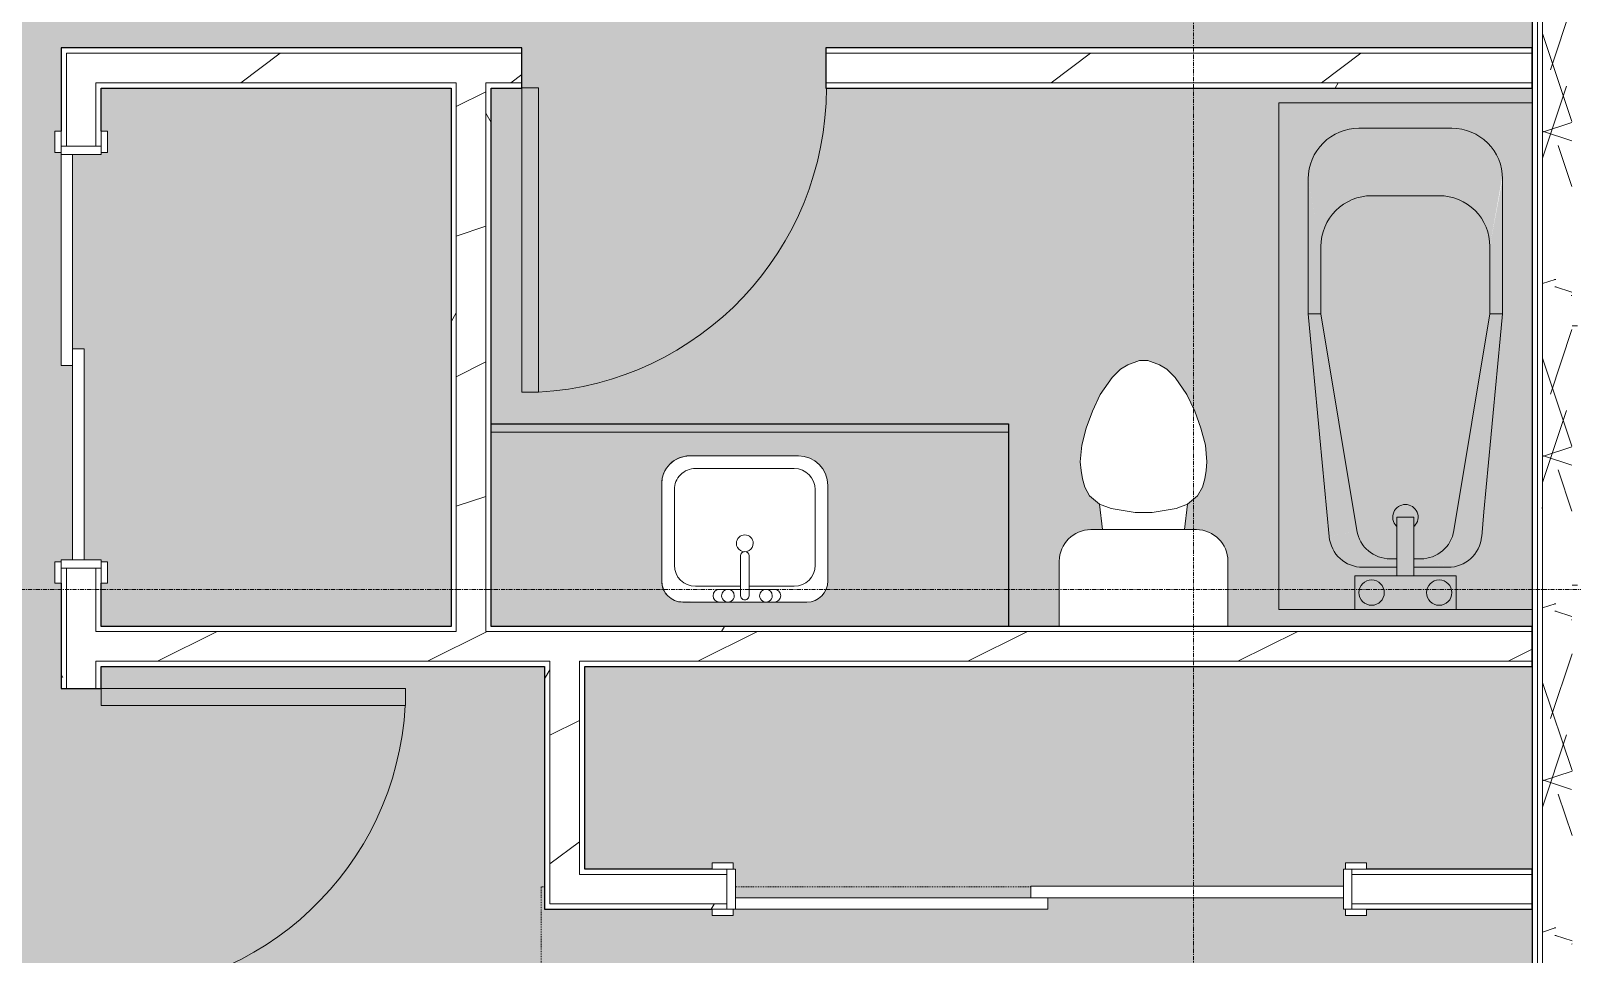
# Model space of a CAD drawing. Header units: inches. Extents: x -4414 to -113, y 9396 to 12816.
# Drawn here: x -3605.9 to -3423.4, y 10155.4 to 10264.7 of the extents above; entities that cross this region are included whole.
import ezdxf

# ---------------------------------------------------------------- set-up
doc = ezdxf.new("R2010")
doc.units = ezdxf.units.IN
doc.header["$MEASUREMENT"] = 0
doc.linetypes.add('Dash 1_16_', pattern=[0.125, 0.0625, -0.0625])
doc.linetypes.add('Grid Line 1_2_', pattern=[0.875, 0.5, -0.125, 0.125, -0.125])
for name, color, linetype, lineweight in [('0-1', 7, 'Continuous', 5), ('0-2', 7, 'Continuous', 9), ('A-AREA-PATT-5', 254, 'Continuous', 9), ('A-DOOR-1', 7, 'Continuous', 9), ('A-DOOR-2', 90, 'Continuous', 13), ('A-DOOR-FRAM-1', 90, 'Continuous', 13), ('A-WALL', 113, 'Continuous', 9), ('A-WALL-3', 250, 'Continuous', 25), ('A-WALL-4', 7, 'Continuous', 9), ('A-WALL-PATT-1', 8, 'Continuous', 9), ('A-WALL-PATT-2', 7, 'Continuous', 9), ('A-WALL-PATT-3', 111, 'Continuous', 9), ('I-FURN-1', 7, 'Continuous', 9), ('I-FURN-HDLN-1', 9, 'Dash 1_16_', 9), ('I-WALL-1', 2, 'Continuous', 25), ('P-SANR-FIXT-1', 7, 'Continuous', 9), ('P-SANR-FIXT-2', 8, 'Continuous', 9), ('Q-CASE-1', 9, 'Continuous', 9), ('Q-CASE-2', 250, 'Continuous', 25), ('Q-CASE-3', 7, 'Continuous', 9), ('S-GRID-1', 1, 'Grid Line 1_2_', 9)]:
    doc.layers.add(name, color=color, linetype=linetype, lineweight=lineweight)
pattern_1 = [(0, (0, 0), (61.44, 15.36), [2.534, -43.546, 2.534, -43.546, -245.76]), (0, (0, 0), (61.44, 15.36), [-92.16, 2.534, -89.626, 2.534, -43.546, -107.52]), (0, (0, 0), (61.44, 15.36), [-230.4, 2.534, -28.186, 2.534, -74.266]), (120, (23.04, 7.68), (-44.02215, 45.5286), [2.534, -43.546, 2.534, -43.546, -245.76]), (120, (23.04, 7.68), (-44.02215, 45.5286), [-92.16, 2.534, -89.626, 2.534, -43.546, -107.52]), (120, (23.04, 7.68), (-44.02215, 45.5286), [-230.4, 2.534, -28.186, 2.534, -74.266]), (240, (30.72, 38.4), (-17.41785, -60.8886), [2.534, -43.546, 2.534, -43.546, -245.76]), (240, (30.72, 38.4), (-17.41785, -60.8886), [-92.16, 2.534, -89.626, 2.534, -43.546, -107.52]), (240, (30.72, 38.4), (-17.41785, -60.8886), [-230.4, 2.534, -28.186, 2.534, -74.266])]
pattern_2 = [(216.87, (12.795, 31.987), (95.9612857, 63.9749714), [15.994, -143.942]), (206.565, (31.987, 22.391), (-31.986981, -31.986924), [35.763, -35.763]), (198.435, (31.987, 6.397), (-63.974746, -31.987128), [20.231, -80.922])]

# ---------------------------------------------------------------- blocks, each defined once
blk = doc.blocks.new('Bed-Standard - King 78_ x 80_-V28-FLOOR PLAN - 2ND FLOOR')
at = {"layer": 'I-FURN-1'}
for p, q in [((49.69, 38.2), (-28.31, 38.2)), ((-28.31, 38.2), (-28.31, -41.8)), ((49.69, -41.8), (49.69, 38.2)), ((-25.31, 36.2), (-25.31, 24.2)), ((-25.31, 36.2), (46.69, 36.2)), ((46.69, 36.2), (46.69, 24.2)), ((49.69, 24.2), (-28.31, 17.63)), ((-25.31, 24.2), (46.69, 24.2)), ((-28.31, -41.8), (49.69, -41.8))]:
    blk.add_line(p, q, dxfattribs=at)
at = {"layer": 'I-FURN-HDLN-1'}
for p, q in [((73.69, -77.8), (73.69, 38.2)), ((-64.31, -19.8), (-64.31, -54.8)), ((-64.31, -77.39), (-64.31, -77.8)), ((-64.31, -77.8), (73.69, -77.8))]:
    blk.add_line(p, q, dxfattribs=at)
blk = doc.blocks.new('Single-Flush - 36_ x 84_-1372824-FLOOR PLAN - 2ND FLOOR')
at = {"layer": 'A-DOOR-1'}
blk.add_arc((18, -2.37), 36.07, 180, 266.8211, dxfattribs=at)
at = {"layer": 'A-DOOR-2'}
for p, q in [((16, -2.37), (16, -38.39)), ((18, -2.37), (16, -2.37)), ((18, -2.37), (18, -38.39)), ((18, -38.39), (16, -38.39))]:
    blk.add_line(p, q, dxfattribs=at)
blk = doc.blocks.new('FOLDING_SLIDING CLOSET - 72_ x 80_-1372885-FLOOR PLAN - 2ND FLOOR')
at = {"layer": 'A-DOOR-1'}
for p, q in [((-38.75, 3.25), (-36.25, 3.25)), ((-38.75, 2.5), (-38.75, 3.25)), ((-36.25, 2.5), (-38.75, 2.5)), ((-36.25, 3.25), (-36.25, 2.5)), ((36.25, 3.25), (38.75, 3.25)), ((36.25, 2.5), (36.25, 3.25)), ((38.75, 2.5), (36.25, 2.5)), ((38.75, 3.25), (38.75, 2.5)), ((-38.75, -2.25), (-36.25, -2.25)), ((-38.75, -3), (-38.75, -2.25)), ((-36.25, -3), (-38.75, -3)), ((-36.25, -2.25), (-36.25, -3)), ((36.25, -2.25), (38.75, -2.25)), ((36.25, -3), (36.25, -2.25)), ((38.75, -3), (36.25, -3)), ((38.75, -2.25), (38.75, -3))]:
    blk.add_line(p, q, dxfattribs=at)
at = {"layer": 'A-DOOR-2'}
for p, q in [((-1, 0.5), (36, 0.5)), ((-1, -0.875), (-1, 0.5)), ((36, 0.5), (36, -0.875)), ((-36, -0.875), (1, -0.875)), ((-36, -2.25), (-36, -0.875)), ((36, -0.875), (-1, -0.875)), ((1, -0.875), (1, -2.25)), ((1, -2.25), (-36, -2.25))]:
    blk.add_line(p, q, dxfattribs=at)
at = {"layer": 'A-DOOR-FRAM-1'}
for p, q in [((-37, 2.5), (-36, 2.5)), ((-37, -2.25), (-37, 2.5)), ((-36, 2.5), (-36, -2.25)), ((36, 2.5), (37, 2.5)), ((36, -2.25), (36, 2.5)), ((37, 2.5), (37, -2.25)), ((-36, -2.25), (-37, -2.25)), ((37, -2.25), (36, -2.25))]:
    blk.add_line(p, q, dxfattribs=at)
blk = doc.blocks.new('M_Sink Vanity-Square - 500 x 440mm-1352614-FLOOR PLAN - 2ND FLOOR')
at = {"layer": 'P-SANR-FIXT-1'}
for p, q in [((7.96, 7.09), (-6.72, 7.09)), ((7.96, 7.09), (-6.72, 7.09)), ((3.62, 7.09), (-2.88, 7.09)), ((-2.88, 5.59), (0.12, 5.59)), ((0.12, 6.33), (0.12, 1.59)), ((1.12, 6.33), (1.12, 1.59)), ((1.12, 5.59), (3.62, 5.59)), ((-9.22, 4.59), (-9.22, -6.73)), ((-9.22, 4.59), (-9.22, -6.73)), ((0.12, 5.22), (-5.22, 5.22)), ((6.46, 5.22), (1.12, 5.22)), ((10.46, -6.91), (10.46, 4.59)), ((10.46, -6.91), (10.46, 4.59)), ((-7.72, 2.72), (-7.72, -6.23)), ((8.96, -6.23), (8.96, 2.72)), ((-5.22, -8.73), (6.46, -8.73)), ((-5.72, -10.23), (7.14, -10.23)), ((-5.72, -10.23), (7.14, -10.23))]:
    blk.add_line(p, q, dxfattribs=at)
for centre, radius, start, end in [((-6.72, 4.59), 2.5, 90, 180), ((-6.72, 4.59), 2.5, 90, 180), ((-2.88, 6.34), 0.75, 90, 270), ((-1.88, 6.34), 0.75, 360, 180), ((-1.88, 6.34), 0.75, 180, 0), ((0.62, 6.33), 0.5, 360, 180), ((2.62, 6.34), 0.75, 360, 180), ((2.62, 6.34), 0.75, 180, 360), ((3.62, 6.34), 0.75, 270, 90), ((7.96, 4.59), 2.5, 0, 90), ((7.96, 4.59), 2.5, 360, 90), ((-5.22, 2.72), 2.5, 90, 180), ((6.46, 2.72), 2.5, 0, 90), ((0.62, 0.13), 1, 360, 180), ((0.62, 0.13), 1, 180, 0), ((0.62, 1.59), 0.5, 180, 0), ((-5.72, -6.73), 3.5, 180, 270), ((-5.72, -6.73), 3.5, 180, 270), ((-5.22, -6.23), 2.5, 180, 270), ((6.46, -6.23), 2.5, 270, 0), ((7.14, -6.91), 3.32, 270, 360), ((7.14, -6.91), 3.32, 270, 0)]:
    blk.add_arc(centre, radius, start, end, dxfattribs=at)
blk = doc.blocks.new('Toilet-Domestic-3D - Toilet-Domestic-3D-1372870-FLOOR PLAN - 2ND FLOOR')
at = {"layer": 'P-SANR-FIXT-1'}
for p, q in [((-3.74, 10), (-2.74, 11)), ((-2.74, 11), (-1.87, 11.5)), ((-1.87, 11.5), (-0.5, 12)), ((-0.5, 12), (0.5, 12)), ((0.5, 12), (1.87, 11.5)), ((1.87, 11.5), (2.74, 11)), ((2.74, 11), (3.74, 10)), ((-5.13, 8), (-3.74, 10)), ((3.74, 10), (5.13, 8)), ((-6.06, 6), (-5.13, 8)), ((5.13, 8), (6.06, 6)), ((-6.79, 4), (-6.06, 6)), ((6.06, 6), (6.79, 4)), ((-7.33, 1.99), (-6.79, 4)), ((6.79, 4), (7.33, 1.99)), ((-7.5, 0), (-7.33, 1.99)), ((7.33, 1.99), (7.5, 0)), ((-7.41, -1), (-7.5, 0)), ((-7.24, -2), (-7.41, -1)), ((7.41, -1), (7.24, -2)), ((7.5, 0), (7.41, -1)), ((-6.97, -3), (-7.24, -2)), ((-6.4, -4), (-6.97, -3)), ((6.97, -3), (6.4, -4)), ((7.24, -2), (6.97, -3)), ((-5.21, -5), (-6.4, -4)), ((-3.84, -5.5), (-5.21, -5)), ((-4.86, -8.02), (-5.21, -5)), ((5.21, -5), (3.84, -5.5)), ((4.86, -8.02), (5.21, -5)), ((6.4, -4), (5.21, -5)), ((-1, -6), (-3.84, -5.5)), ((1, -6), (-1, -6)), ((3.84, -5.5), (1, -6)), ((6.25, -8.02), (-6.25, -8.02)), ((-9.98, -11.75), (-9.98, -19.48)), ((9.98, -19.48), (9.98, -11.75))]:
    blk.add_line(p, q, dxfattribs=at)
for centre, start, end in [((-6.25, -11.75), 90, 180), ((6.25, -11.75), 0, 90)]:
    blk.add_arc(centre, 3.73, start, end, dxfattribs=at)
blk = doc.blocks.new('OD_CW_Base Cabinet - OD_CW_Base Cabinet-V32-FLOOR PLAN - 2ND FLOOR')
at = {"layer": 'Q-CASE-1'}
blk.add_hatch(color=256, dxfattribs=at).paths.add_polyline_path([(0.74, 0), (0.74, -1), (61.99, -1), (61.99, 0), (1.64, 0)], flags=0)
h = blk.add_hatch(color=256, dxfattribs=at)
h.paths.add_polyline_path([(0.74, -24), (61.99, -24), (61.99, -1), (0.74, -1)], flags=0)
h.paths.add_polyline_path([(20.93, -14.46), (20.93, -7.12), (21.04, -6.26), (21.37, -5.46), (21.9, -4.77), (22.59, -4.25), (23.43, -3.91), (24.25, -3.8), (37.11, -3.8), (38.11, -3.96), (38.86, -4.27), (39.59, -4.83), (40.14, -5.55), (40.49, -6.4), (40.61, -7.3), (40.53, -19.27), (40.28, -19.88), (39.88, -20.39), (39.36, -20.79), (38.76, -21.04), (38.11, -21.13), (22.78, -21.04), (22.18, -20.79), (21.66, -20.39), (21.26, -19.88), (21.01, -19.27), (20.93, -18.63)], flags=0)
at = {"layer": 'Q-CASE-2'}
for p, q in [((0.74, 0), (61.99, 0)), ((61.99, 0), (61.99, -24))]:
    blk.add_line(p, q, dxfattribs=at)
at = {"layer": 'Q-CASE-3'}
for p, q in [((0.74, 0), (61.99, 0)), ((61.99, -1), (0.74, -1)), ((0.74, -1), (61.99, -1)), ((61.99, 0), (61.99, -1)), ((61.99, -1), (61.99, -24))]:
    blk.add_line(p, q, dxfattribs=at)
blk = doc.blocks.new('Bath Tub - Maestro - 60_x30_-V33-FLOOR PLAN - 2ND FLOOR')
at = {"layer": 'P-SANR-FIXT-2'}
for points in [[(60, 0), (0, 0), (0, -9), (4, -9), (4, -14), (5, -14), (5.05, -9.3), (5.21, -8.67), (5.48, -8.06), (5.83, -7.51), (6.27, -7.03), (6.79, -6.62), (7.54, -6.24), (7.98, -6.09), (9.35, -5.91), (35, -3.5), (51.26, -3.52), (52.04, -3.59), (53.05, -3.86), (54, -4.3), (54.86, -4.9), (55.6, -5.64), (56.2, -6.5), (56.64, -7.45), (56.91, -8.46), (57, -9.5), (57, -20.5), (56.8, -22.05), (56.2, -23.5), (55.24, -24.74), (54, -25.7), (52.55, -26.3), (51, -26.5), (34.42, -26.45), (7.98, -23.91), (7.36, -23.69), (6.79, -23.38), (6.27, -22.97), (5.83, -22.49), (5.48, -21.94), (5.21, -21.33), (5.05, -20.7), (5, -19), (5, -16), (4, -16), (4, -21), (0, -21), (0, -30), (60, -30), (60, -3.5)], [(35, -3.5), (8.63, -5.97), (9.35, -9.26), (35, -5), (35, -3.77)], [(51, -3.5), (35, -3.5), (35, -5), (43, -5), (50.51, -3.59)], [(51, -3.5), (43, -5), (44.55, -5.2), (46.03, -5.83), (47.28, -6.81), (48.2, -8), (48.8, -9.5), (49, -11), (57, -9.5), (56.91, -8.46), (56.64, -7.45), (56.2, -6.5), (55.29, -5.34), (54.86, -4.9), (54, -4.3), (53.05, -3.86), (52.04, -3.59), (51.26, -3.52)], [(35, -5), (9.13, -9.33), (7.98, -9.76), (6.82, -10.83), (6.24, -11.83), (6, -13.2), (6, -14), (10.94, -14), (10.94, -16), (6, -16), (6, -16.8), (6.27, -18.22), (6.95, -19.38), (8.03, -20.28), (9.35, -20.74), (35, -25), (43, -25), (44.55, -24.8), (46, -24.2), (47.24, -23.24), (48.2, -22), (48.8, -20.5), (49, -19), (49, -11), (48.8, -9.45), (48.12, -7.9), (47.24, -6.76), (46, -5.8), (44.55, -5.2), (43, -5), (36.69, -5)], [(8.63, -5.97), (7.54, -6.24), (7.36, -6.31), (6.74, -6.66), (6.27, -7.03), (5.72, -7.68), (5.48, -8.06), (5.21, -8.67), (5.05, -9.3), (5.05, -10.13), (6, -13.2), (6.24, -11.83), (6.98, -10.59), (8.03, -9.72), (9.35, -9.26), (8.65, -6.09)], [(57, -9.5), (49, -11), (49, -19), (57, -20.5), (57, -10.25)], [(4, -14), (4, -16), (10.94, -16), (10.94, -14), (5, -14)], [(6, -16.8), (5, -20.04), (5.05, -20.7), (5.24, -21.4), (5.72, -22.32), (5.87, -22.53), (6.33, -23.02), (6.79, -23.38), (7.54, -23.76), (8, -23.92), (8.63, -24.03), (9.35, -20.74), (8.03, -20.28), (6.95, -19.38), (6.24, -18.17), (6.12, -17.49)], [(49, -19), (48.8, -20.55), (48.16, -22.05), (47.24, -23.24), (46, -24.2), (44.55, -24.8), (43, -25), (51.26, -26.47), (52.55, -26.3), (54, -25.7), (55.42, -24.51), (56.24, -23.4), (56.8, -22.05), (57, -20.5), (50.46, -19.27)], [(9.35, -20.74), (8.63, -24.03), (35, -26.5), (35, -25), (11.56, -21.11)], [(35.83, -25), (35, -25), (35, -26.5), (51, -26.5), (43, -25), (36.69, -25)]]:
    blk.add_hatch(color=256, dxfattribs=at).paths.add_polyline_path(points, flags=0)
h = blk.add_hatch(color=256, dxfattribs=at)
h.paths.add_polyline_path([(0.55, -9), (0, -9), (0, -21), (4, -21), (4, -9), (0.94, -9)], flags=0)
h.paths.add_polyline_path([(2, -9.5), (2.39, -9.55), (2.75, -9.7), (3.06, -9.94), (3.3, -10.25), (3.45, -10.61), (3.5, -11), (3.33, -11.67), (3.3, -11.75), (3.06, -12.06), (2.75, -12.3), (2.39, -12.45), (2, -12.5), (1.61, -12.45), (1.25, -12.3), (0.94, -12.06), (0.7, -11.75), (0.55, -11.39), (0.5, -11), (0.55, -10.61), (0.7, -10.25), (0.94, -9.94), (1.25, -9.7), (1.61, -9.55)], flags=0)
h.paths.add_polyline_path([(2, -17.5), (2.39, -17.55), (3.02, -17.91), (3.06, -17.94), (3.3, -18.25), (3.45, -18.61), (3.5, -19), (3.43, -19.44), (3.3, -19.75), (3.06, -20.06), (2.75, -20.3), (2.38, -20.45), (2, -20.5), (1.61, -20.45), (1.25, -20.3), (0.94, -20.06), (0.7, -19.75), (0.55, -19.39), (0.5, -19), (0.55, -18.61), (0.7, -18.25), (0.94, -17.94), (1.25, -17.7), (1.61, -17.55)], flags=0)
h = blk.add_hatch(color=256, dxfattribs=at)
h.paths.add_polyline_path([(2, -9.5), (1.61, -9.55), (1.25, -9.7), (0.94, -9.94), (0.7, -10.25), (0.55, -10.61), (0.5, -11), (0.55, -11.39), (0.7, -11.75), (0.94, -12.06), (1.25, -12.3), (1.61, -12.45), (2, -12.5), (2.39, -12.45), (2.75, -12.3), (3.06, -12.06), (3.33, -11.67), (3.45, -11.39), (3.5, -11), (3.45, -10.61), (3.3, -10.25), (3.06, -9.94), (2.75, -9.7), (2.39, -9.55)], flags=0)
h.paths.add_polyline_path([(2, -17.5), (1.61, -17.55), (1.25, -17.7), (0.94, -17.94), (0.7, -18.25), (0.55, -18.61), (0.5, -19), (0.55, -19.39), (0.7, -19.75), (0.94, -20.06), (1.25, -20.3), (1.61, -20.45), (2, -20.5), (2.39, -20.45), (2.75, -20.3), (3.06, -20.06), (3.43, -19.44), (3.45, -19.39), (3.5, -19), (3.45, -18.61), (3.3, -18.25), (3.02, -17.91), (2.75, -17.7), (2.39, -17.55)], flags=0)
h = blk.add_hatch(color=256, dxfattribs=at)
h.paths.add_polyline_path([(5, -9.96), (5.05, -14), (6, -14), (5.92, -12.94), (5.05, -10.13)], flags=0)
h.paths.add_polyline_path([(6, -16), (5, -16), (5.05, -19.87), (6, -16.8)], flags=0)
at = {"layer": 'P-SANR-FIXT-1'}
for p, q in [((60, 0), (0, 0)), ((0, 0), (0, -9)), ((60, -30), (60, 0)), ((35, -3.5), (51, -3.5)), ((35, -5), (35, -3.5)), ((35, -5), (9.35, -9.26)), ((43, -5), (35, -5)), ((4, -9), (0, -9)), ((0, -9), (0, -21)), ((4, -14), (4, -9)), ((5, -14), (5, -9.96)), ((57, -9.5), (57, -20.5)), ((49, -19), (49, -11)), ((4, -16), (4, -14)), ((4, -14), (10.94, -14)), ((6, -13.2), (6, -14)), ((10.94, -16), (10.94, -14)), ((4, -21), (4, -16)), ((10.94, -16), (4, -16)), ((5, -20.04), (5, -16)), ((6, -16), (6, -16.8)), ((0, -21), (0, -30)), ((0, -21), (4, -21)), ((9.35, -20.74), (35, -25)), ((35, -25), (35, -26.5)), ((35, -25), (43, -25)), ((51, -26.5), (35, -26.5))]:
    blk.add_line(p, q, dxfattribs=at)
at = {"layer": 'P-SANR-FIXT-1', "flags": 128}
for points in [[(8.63, -5.97), (11.56, -5.7), (14.49, -5.42), (17.42, -5.15), (20.35, -4.87), (23.28, -4.6), (26.21, -4.32), (29.14, -4.05), (32.07, -3.77), (35, -3.5)], [(35, -26.5), (32.07, -26.23), (29.14, -25.95), (26.21, -25.68), (23.28, -25.4), (20.35, -25.13), (17.42, -24.85), (14.49, -24.58), (11.56, -24.3), (8.63, -24.03)]]:
    blk.add_lwpolyline(points, dxfattribs=at)
at = {"layer": 'P-SANR-FIXT-1'}
for centre, radius, start, end in [((51, -9.5), 6, 0, 90), ((43, -11), 6, 360, 90), ((9, -9.96), 4, 95.3558, 180), ((2, -11), 1.5, 0, 180), ((10, -13.2), 4, 99.4223, 180), ((2, -11), 1.5, 180, 360), ((10.94, -15), 1.5, 0, 135), ((10.94, -15), 1.5, 225, 360), ((2, -19), 1.5, 0, 180), ((10, -16.8), 4, 180, 260.5777), ((2, -19), 1.5, 180, 360), ((9, -20.04), 4, 180, 264.6442), ((43, -19), 6, 270, 0), ((51, -20.5), 6, 270, 0)]:
    blk.add_arc(centre, radius, start, end, dxfattribs=at)
blk = doc.blocks.new('Single-Flush - 36_ x 84_-1372839-FLOOR PLAN - 2ND FLOOR')
at = {"layer": 'A-DOOR-1'}
blk.add_arc((18, 2.37), 36.07, 93.1789, 180, dxfattribs=at)
at = {"layer": 'A-DOOR-2'}
for p, q in [((16, 2.37), (16, 38.39)), ((18, 38.39), (16, 38.39)), ((18, 2.37), (18, 38.39)), ((18, 2.37), (16, 2.37))]:
    blk.add_line(p, q, dxfattribs=at)
blk = doc.blocks.new('FOLDING_SLIDING CLOSET - 48_ x 80_-1372841-FLOOR PLAN - 2ND FLOOR')
at = {"layer": 'A-DOOR-1'}
for p, q in [((-26.75, 3.25), (-24.25, 3.25)), ((-26.75, 2.5), (-26.75, 3.25)), ((-24.25, 2.5), (-26.75, 2.5)), ((-24.25, 3.25), (-24.25, 2.5)), ((24.25, 3.25), (26.75, 3.25)), ((24.25, 2.5), (24.25, 3.25)), ((26.75, 2.5), (24.25, 2.5)), ((26.75, 3.25), (26.75, 2.5)), ((-26.75, -2.25), (-24.25, -2.25)), ((-26.75, -3), (-26.75, -2.25)), ((-24.25, -3), (-26.75, -3)), ((-24.25, -2.25), (-24.25, -3)), ((24.25, -2.25), (26.75, -2.25)), ((24.25, -3), (24.25, -2.25)), ((26.75, -3), (24.25, -3)), ((26.75, -2.25), (26.75, -3))]:
    blk.add_line(p, q, dxfattribs=at)
at = {"layer": 'A-DOOR-2'}
for p, q in [((-1, 0.5), (24, 0.5)), ((-1, -0.88), (-1, 0.5)), ((24, 0.5), (24, -0.88)), ((-24, -0.88), (1, -0.88)), ((-24, -2.25), (-24, -0.88)), ((24, -0.88), (-1, -0.88)), ((1, -0.88), (1, -2.25)), ((1, -2.25), (-24, -2.25))]:
    blk.add_line(p, q, dxfattribs=at)
at = {"layer": 'A-DOOR-FRAM-1'}
for p, q in [((-25, 2.5), (-24, 2.5)), ((-25, -2.25), (-25, 2.5)), ((-24, 2.5), (-24, -2.25)), ((24, 2.5), (25, 2.5)), ((24, -2.25), (24, 2.5)), ((25, 2.5), (25, -2.25)), ((-24, -2.25), (-25, -2.25)), ((25, -2.25), (24, -2.25))]:
    blk.add_line(p, q, dxfattribs=at)
blk = doc.blocks.new('1750 Ox - Unit Layouts_rvt-1-FLOOR PLAN - 2ND FLOOR')
at = {"layer": 'A-WALL-PATT-1'}
h = blk.add_hatch(dxfattribs=at)
h.set_pattern_fill('FP_1', color=256, style=0, pattern_type=2)
h.set_pattern_definition(pattern_2)
h.paths.add_polyline_path([(-3601.67, 9983.06), (-3601.65, 9983.25), (-3598.17, 9983.25), (-3598.17, 10150.84), (-3601.67, 10150.84), (-3601.67, 9984.6)], flags=0)
h.paths.add_polyline_path([(-3598.17, 10186.84), (-3598.17, 10201.09), (-3601.67, 10201.09), (-3601.67, 10186.84)], flags=0)
h.paths.add_polyline_path([(-3598.17, 10251.09), (-3598.17, 10262.09), (-3601.67, 10262.09), (-3601.67, 10251.09)], flags=0)
h = blk.add_hatch(dxfattribs=at)
h.set_pattern_fill('FP_1', color=256, style=0, pattern_type=2)
h.set_pattern_definition(pattern_2)
h.paths.add_polyline_path([(-3487.04, 10258.59), (-3428.12, 10258.59), (-3428.12, 10262.09), (-3511.75, 10262.09), (-3511.75, 10258.59)], flags=0)
h.paths.add_polyline_path([(-3597.55, 10258.59), (-3547.75, 10258.59), (-3547.75, 10262.09), (-3598.17, 10262.09), (-3598.17, 10258.59)], flags=0)
h = blk.add_hatch(dxfattribs=at)
h.set_pattern_fill('FP_1', color=256, style=0, pattern_type=2)
h.set_pattern_definition(pattern_2)
h.paths.add_polyline_path([(-3552, 10193.59), (-3552, 10258.59), (-3555.5, 10258.59), (-3555.5, 10193.59)], flags=0)
h = blk.add_hatch(dxfattribs=at)
h.set_pattern_fill('FP_1', color=256, style=0, pattern_type=2)
h.set_pattern_definition(pattern_2)
h.paths.add_polyline_path([(-3540.93, 10190.09), (-3428.12, 10190.09), (-3428.12, 10193.59), (-3598.17, 10193.58), (-3598.17, 10190.09), (-3544.43, 10190.09)], flags=0)
h = blk.add_hatch(dxfattribs=at)
h.set_pattern_fill('FP_1', color=256, style=0, pattern_type=2)
h.set_pattern_definition(pattern_2)
h.paths.add_polyline_path([(-3540.93, 10164.84), (-3540.93, 10190.09), (-3544.43, 10190.09), (-3544.43, 10164.84)], flags=0)
at = {"layer": 'A-WALL-PATT-2'}
h = blk.add_hatch(dxfattribs=at)
h.set_pattern_fill('FP_2', color=256, style=0, pattern_type=2)
h.set_pattern_definition(pattern_1)
h.paths.add_polyline_path([(-3601.67, 9983.25), (-3601.67, 9983.25), (-3601.67, 10144.27), (-3602.3, 10144.27), (-3602.3, 9983.25)], flags=0)
h.paths.add_polyline_path([(-3602.3, 10147.77), (-3601.67, 10147.77), (-3601.67, 10150.84), (-3602.3, 10150.84), (-3602.3, 10148.4)], flags=0)
h.paths.add_polyline_path([(-3601.67, 10186.84), (-3601.67, 10201.09), (-3602.3, 10201.09), (-3602.3, 10186.84)], flags=0)
h.paths.add_polyline_path([(-3601.67, 10251.09), (-3601.67, 10262.71), (-3602.3, 10262.71), (-3602.3, 10251.09)], flags=0)
h = blk.add_hatch(dxfattribs=at)
h.set_pattern_fill('FP_2', color=256, style=0, pattern_type=2)
h.set_pattern_definition(pattern_1)
h.paths.add_polyline_path([(-3598.17, 9983.25), (-3597.55, 9983.25), (-3597.55, 10008.46), (-3598.17, 10008.46), (-3598.17, 9984.7)], flags=0)
h.paths.add_polyline_path([(-3598.17, 10011.96), (-3597.55, 10011.96), (-3597.55, 10150.84), (-3598.17, 10150.84), (-3598.17, 10050.66)], flags=0)
h.paths.add_polyline_path([(-3598.17, 10186.84), (-3597.55, 10186.84), (-3597.55, 10190.09), (-3598.17, 10190.09), (-3598.17, 10189.46)], flags=0)
h.paths.add_polyline_path([(-3598.17, 10193.59), (-3597.55, 10193.59), (-3597.55, 10201.09), (-3598.17, 10201.09), (-3598.17, 10194.21)], flags=0)
h.paths.add_polyline_path([(-3598.17, 10251.09), (-3597.55, 10251.09), (-3597.55, 10258.59), (-3598.17, 10258.59), (-3598.17, 10252.84)], flags=0)
h = blk.add_hatch(dxfattribs=at)
h.set_pattern_fill('FP_2', color=256, style=0, pattern_type=2)
h.set_pattern_definition(pattern_1)
h.paths.add_polyline_path([(-3487.04, 10257.96), (-3428.12, 10257.96), (-3428.12, 10258.59), (-3511.75, 10258.59), (-3511.75, 10257.96)], flags=0)
h.paths.add_polyline_path([(-3556.12, 10257.96), (-3555.5, 10257.96), (-3555.5, 10258.59), (-3597.55, 10258.59), (-3597.55, 10257.96)], flags=0)
h.paths.add_polyline_path([(-3552, 10257.96), (-3547.75, 10257.96), (-3547.75, 10258.59), (-3552, 10258.59)], flags=0)
h = blk.add_hatch(dxfattribs=at)
h.set_pattern_fill('FP_2', color=256, style=0, pattern_type=2)
h.set_pattern_definition(pattern_1)
h.paths.add_polyline_path([(-3556.12, 10194.21), (-3555.5, 10194.21), (-3555.5, 10257.96), (-3556.12, 10257.96), (-3556.12, 10222.88)], flags=0)
h = blk.add_hatch(dxfattribs=at)
h.set_pattern_fill('FP_2', color=256, style=0, pattern_type=2)
h.set_pattern_definition(pattern_1)
h.paths.add_polyline_path([(-3552, 10194.21), (-3551.37, 10194.21), (-3551.37, 10257.96), (-3552, 10257.96), (-3552, 10194.21)], flags=0)
h = blk.add_hatch(dxfattribs=at)
h.set_pattern_fill('FP_2', color=256, style=0, pattern_type=2)
h.set_pattern_definition(pattern_1)
h.paths.add_polyline_path([(-3555.5, 10193.59), (-3555.5, 10194.21), (-3597.55, 10194.21), (-3597.55, 10193.59), (-3556.12, 10193.59)], flags=0)
h.paths.add_polyline_path([(-3432.17, 10193.59), (-3428.12, 10193.59), (-3428.12, 10194.21), (-3552, 10194.21), (-3552, 10193.59), (-3432.45, 10193.59)], flags=0)
h = blk.add_hatch(dxfattribs=at)
h.set_pattern_fill('FP_2', color=256, style=0, pattern_type=2)
h.set_pattern_definition(pattern_1)
h.paths.add_polyline_path([(-3545.05, 10161.34), (-3544.43, 10161.34), (-3544.43, 10189.46), (-3545.05, 10189.46), (-3545.05, 10161.35)], flags=0)
h = blk.add_hatch(dxfattribs=at)
h.set_pattern_fill('FP_2', color=256, style=0, pattern_type=2)
h.set_pattern_definition(pattern_1)
h.paths.add_polyline_path([(-3523.46, 10160.71), (-3523.46, 10161.34), (-3545.05, 10161.34), (-3545.05, 10160.71), (-3525.21, 10160.71)], flags=0)
h.paths.add_polyline_path([(-3447.71, 10160.71), (-3428.12, 10160.71), (-3428.12, 10161.34), (-3449.46, 10161.34), (-3449.46, 10160.71), (-3447.96, 10160.71)], flags=0)
at = {"layer": 'A-WALL-3'}
for p, q in [((-3601.67, 10262.71), (-3602.3, 10262.71)), ((-3602.3, 10262.71), (-3602.3, 10252.84)), ((-3597.55, 10262.71), (-3601.67, 10262.71)), ((-3547.75, 10262.71), (-3597.55, 10262.71)), ((-3547.75, 10257.96), (-3547.75, 10262.71)), ((-3428.12, 10262.71), (-3511.75, 10262.71)), ((-3511.75, 10262.71), (-3511.75, 10257.96)), ((-3428.12, 10257.96), (-3428.12, 10262.71)), ((-3597.55, 10252.84), (-3597.55, 10257.96)), ((-3597.55, 10257.96), (-3556.12, 10257.96)), ((-3556.12, 10257.96), (-3556.12, 10194.21)), ((-3551.37, 10257.96), (-3547.75, 10257.96)), ((-3551.37, 10194.21), (-3551.37, 10257.96)), ((-3511.75, 10257.96), (-3428.12, 10257.96)), ((-3602.3, 10199.34), (-3602.3, 10186.84)), ((-3597.55, 10194.21), (-3597.55, 10199.34)), ((-3556.12, 10194.21), (-3597.55, 10194.21)), ((-3428.12, 10194.21), (-3551.37, 10194.21)), ((-3428.12, 10189.46), (-3428.12, 10194.21)), ((-3597.55, 10186.84), (-3597.55, 10189.46)), ((-3597.55, 10189.46), (-3545.05, 10189.46)), ((-3545.05, 10189.46), (-3545.05, 10165.46)), ((-3540.3, 10165.46), (-3540.3, 10189.46)), ((-3540.3, 10189.46), (-3428.12, 10189.46)), ((-3602.3, 10186.84), (-3597.55, 10186.84)), ((-3545.05, 10165.46), (-3545.05, 10161.34)), ((-3525.21, 10165.46), (-3540.3, 10165.46)), ((-3428.12, 10165.46), (-3447.71, 10165.46)), ((-3428.12, 10160.71), (-3428.12, 10165.46)), ((-3545.05, 10161.34), (-3545.05, 10160.71)), ((-3545.05, 10160.71), (-3525.21, 10160.71)), ((-3447.71, 10160.71), (-3428.12, 10160.71))]:
    blk.add_line(p, q, dxfattribs=at)
at = {"layer": 'A-WALL-4'}
for p, q in [((-3601.67, 10262.09), (-3601.67, 10251.09)), ((-3601.67, 10262.09), (-3598.17, 10262.09)), ((-3598.17, 10262.09), (-3597.55, 10262.09)), ((-3597.55, 10262.09), (-3547.75, 10262.09)), ((-3511.75, 10262.09), (-3428.12, 10262.09)), ((-3598.17, 10258.59), (-3598.17, 10251.09)), ((-3598.17, 10258.59), (-3597.55, 10258.59)), ((-3597.55, 10258.59), (-3555.5, 10258.59)), ((-3555.5, 10257.96), (-3555.5, 10258.59)), ((-3552, 10258.59), (-3547.75, 10258.59)), ((-3552, 10257.96), (-3552, 10258.59)), ((-3511.75, 10258.59), (-3428.12, 10258.59)), ((-3555.5, 10194.21), (-3555.5, 10257.96)), ((-3552, 10194.21), (-3552, 10257.96)), ((-3601.67, 10201.09), (-3601.67, 10186.84)), ((-3598.17, 10201.09), (-3598.17, 10193.59)), ((-3598.17, 10193.59), (-3597.55, 10193.59)), ((-3597.55, 10193.59), (-3555.5, 10193.59)), ((-3555.5, 10193.59), (-3555.5, 10194.21)), ((-3552, 10193.59), (-3552, 10194.21)), ((-3552, 10193.59), (-3428.12, 10193.59)), ((-3598.17, 10190.09), (-3598.17, 10186.84)), ((-3598.17, 10190.09), (-3597.55, 10190.09)), ((-3597.55, 10190.09), (-3544.43, 10190.09)), ((-3544.43, 10189.46), (-3544.43, 10190.09)), ((-3544.43, 10165.46), (-3544.43, 10189.46)), ((-3540.93, 10189.46), (-3540.93, 10190.09)), ((-3540.93, 10190.09), (-3428.12, 10190.09)), ((-3540.93, 10165.46), (-3540.93, 10189.46)), ((-3544.43, 10164.84), (-3544.43, 10165.46)), ((-3544.43, 10161.34), (-3544.43, 10164.84)), ((-3540.93, 10164.84), (-3540.93, 10165.46)), ((-3540.93, 10164.84), (-3523.46, 10164.84)), ((-3449.46, 10164.84), (-3428.12, 10164.84)), ((-3544.43, 10161.34), (-3523.46, 10161.34)), ((-3449.46, 10161.34), (-3428.12, 10161.34))]:
    blk.add_line(p, q, dxfattribs=at)
at = {"layer": '0-2'}
for name, p, rotation in [('Single-Flush - 36_ x 84_-1372839-FLOOR PLAN - 2ND FLOOR', (-3529.75, 10260.34), 180), ('Bath Tub - Maestro - 60_x30_-V33-FLOOR PLAN - 2ND FLOOR', (-3458.12, 10196.21), 89.9999999999949), ('FOLDING_SLIDING CLOSET - 48_ x 80_-1372841-FLOOR PLAN - 2ND FLOOR', (-3600.05, 10226.09), 270.0000000000007), ('M_Sink Vanity-Square - 500 x 440mm-1352614-FLOOR PLAN - 2ND FLOOR', (-3520.72, 10204.18), 180), ('Single-Flush - 36_ x 84_-1372824-FLOOR PLAN - 2ND FLOOR', (-3599.92, 10168.84), 90.00000000000071), ('Bed-Standard - King 78_ x 80_-V28-FLOOR PLAN - 2ND FLOOR', (-3467.67, 10099.06), 270.0000000000035)]:
    blk.add_blockref(name, p, dxfattribs=dict(at, rotation=rotation))
for name, p in [('Toilet-Domestic-3D - Toilet-Domestic-3D-1372870-FLOOR PLAN - 2ND FLOOR', (-3474.12, 10213.69)), ('OD_CW_Base Cabinet - OD_CW_Base Cabinet-V32-FLOOR PLAN - 2ND FLOOR', (-3552.11, 10218.21)), ('FOLDING_SLIDING CLOSET - 72_ x 80_-1372885-FLOOR PLAN - 2ND FLOOR', (-3486.46, 10162.96))]:
    blk.add_blockref(name, p, dxfattribs=at)

msp = doc.modelspace()

# ---------------------------------------------------------------- hatches: boundary and pattern name
at = {"layer": 'A-AREA-PATT-5'}
h = msp.add_hatch(color=256, dxfattribs=at)
h.paths.add_polyline_path([(-3428.123737, 9983.251896), (-3428.123737, 10160.710034), (-3447.71261, 10160.710034), (-3447.71261, 10159.960034), (-3450.21261, 10159.960034), (-3450.21261, 10160.710034), (-3450.46261, 10160.710034), (-3450.46261, 10162.085034), (-3485.46261, 10162.085034), (-3485.46261, 10160.710034), (-3522.71261, 10160.687677), (-3522.71261, 10159.960034), (-3525.21261, 10159.960034), (-3525.21261, 10160.710034), (-3545.054397, 10160.710034), (-3545.054397, 10189.460034), (-3597.548737, 10189.460034), (-3597.548737, 10186.835034), (-3602.298737, 10186.835034), (-3602.298737, 10199.335034), (-3603.048737, 10199.335034), (-3603.048737, 10201.835034), (-3602.298737, 10201.835034), (-3602.298737, 10202.085034), (-3600.923737, 10202.085034), (-3600.923737, 10225.085034), (-3602.298737, 10225.085034), (-3602.34135, 10250.335034), (-3603.048737, 10250.335034), (-3603.048737, 10252.835034), (-3602.298737, 10252.835034), (-3602.298737, 10262.710034), (-3547.748737, 10262.710034), (-3547.748737, 10257.960034), (-3551.373737, 10257.960034), (-3551.373737, 10218.210034), (-3490.123737, 10218.210034), (-3490.123737, 10194.210034), (-3484.099958, 10194.210034), (-3484.099958, 10201.936255), (-3483.97299, 10202.900673), (-3483.600739, 10203.799366), (-3483.008573, 10204.571092), (-3482.236847, 10205.163258), (-3481.338154, 10205.535509), (-3479.745516, 10205.662477), (-3478.9854, 10205.662477), (-3479.333116, 10208.686255), (-3480.52487, 10209.686255), (-3481.091634, 10210.686255), (-3481.449425, 10212.195776), (-3481.623737, 10213.686255), (-3481.449425, 10215.678645), (-3480.911488, 10217.686255), (-3480.183547, 10219.686255), (-3479.250932, 10221.686255), (-3477.863501, 10223.686255), (-3476.863501, 10224.686255), (-3475.997475, 10225.186255), (-3474.623737, 10225.686255), (-3473.623737, 10225.686255), (-3472.249998, 10225.186255), (-3471.383973, 10224.686255), (-3470.383973, 10223.686255), (-3468.996542, 10221.686255), (-3468.063926, 10219.686255), (-3467.335986, 10217.686255), (-3466.798048, 10215.678645), (-3466.623737, 10213.686255), (-3466.798048, 10212.195776), (-3466.88789, 10211.686255), (-3467.15584, 10210.686255), (-3467.722603, 10209.686255), (-3468.914357, 10208.686255), (-3469.262074, 10205.662477), (-3467.873737, 10205.662477), (-3466.90932, 10205.535509), (-3466.010626, 10205.163258), (-3465.2389, 10204.571092), (-3464.646734, 10203.799366), (-3464.274483, 10202.900673), (-3464.147515, 10201.354796), (-3464.147515, 10194.210034), (-3428.123737, 10194.210034), (-3428.123737, 10196.210034), (-3458.123737, 10196.210034), (-3458.123737, 10256.210034), (-3428.123737, 10256.210034), (-3428.123737, 10257.960034), (-3511.748737, 10257.960034), (-3511.748737, 10262.710034), (-3428.123737, 10262.710034), (-3428.123737, 10355.189396), (-3431.123737, 10355.189396), (-3431.123737, 10357.126896), (-3431.748737, 10357.126896), (-3431.748737, 10358.189396), (-3466.498737, 10358.189396), (-3466.498737, 10357.126896), (-3467.123737, 10357.126896), (-3467.123737, 10355.189396), (-3857.848737, 10355.189396), (-3857.848737, 10204.401896), (-3861.223737, 10204.401896), (-3861.223737, 10166.376896), (-3857.848737, 10166.376896), (-3857.848737, 10148.397832), (-3708.048737, 10148.397832), (-3708.048737, 10143.647832), (-3857.848737, 10143.647832), (-3857.848737, 9983.251896), (-3703.798737, 9983.251896), (-3703.798737, 10018.261735), (-3704.548737, 10018.261735), (-3704.548737, 10020.761735), (-3703.798737, 10020.761735), (-3703.798737, 10021.011735), (-3702.423737, 10021.011735), (-3702.423737, 10056.011735), (-3703.798737, 10056.011735), (-3703.854707, 10093.261735), (-3704.548737, 10093.261735), (-3704.548737, 10095.761735), (-3703.798737, 10095.761735), (-3703.798737, 10103.011735), (-3669.048737, 10103.011735), (-3669.048737, 10104.642284), (-3664.298737, 10104.642284), (-3664.298737, 10012.439396), (-3604.298737, 10012.439396), (-3604.298737, 9983.251896), (-3602.298737, 9983.251896), (-3602.298737, 10018.463175), (-3610.024958, 10018.463175), (-3610.989375, 10018.590142), (-3611.888069, 10018.962394), (-3612.659795, 10019.55456), (-3613.251961, 10020.326285), (-3613.624212, 10021.224979), (-3613.75118, 10022.189396), (-3613.75118, 10023.577733), (-3616.774958, 10023.230016), (-3617.774958, 10022.038263), (-3618.774958, 10021.471499), (-3620.284479, 10021.113708), (-3621.774958, 10020.939396), (-3623.767348, 10021.113708), (-3625.774958, 10021.651645), (-3627.774958, 10022.379586), (-3629.774958, 10023.312201), (-3631.774958, 10024.699632), (-3632.774958, 10025.699632), (-3633.437989, 10027.013582), (-3633.774958, 10027.939396), (-3633.774958, 10028.939396), (-3633.274958, 10030.313135), (-3632.761345, 10031.192773), (-3631.774958, 10032.17916), (-3629.774958, 10033.566591), (-3627.774958, 10034.499207), (-3625.298737, 10035.35475), (-3623.767348, 10035.765085), (-3621.774958, 10035.939396), (-3620.284479, 10035.765085), (-3619.774958, 10035.675242), (-3618.774958, 10035.407293), (-3617.774958, 10034.840529), (-3616.774958, 10033.648776), (-3613.75118, 10033.301059), (-3613.75118, 10034.689396), (-3613.624212, 10035.653813), (-3613.251961, 10036.552507), (-3612.659795, 10037.324233), (-3611.888069, 10037.916399), (-3610.989375, 10038.28865), (-3610.024958, 10038.415618), (-3602.298737, 10038.415618), (-3602.298737, 10044.439396), (-3626.298737, 10044.439396), (-3626.298737, 10143.647832), (-3664.298737, 10143.647832), (-3664.298737, 10140.642284), (-3669.048737, 10140.642284), (-3669.048737, 10143.647832), (-3672.048737, 10143.647832), (-3672.048737, 10148.397832), (-3602.298737, 10148.397832), (-3602.298737, 10150.835034), (-3597.548737, 10150.835034), (-3597.548737, 10012.589396), (-3595.911237, 10012.589396), (-3595.911237, 10007.839396), (-3597.548737, 10007.839396), (-3597.548737, 9983.251896), (-3594.786237, 9983.251896), (-3594.786237, 10002.814396), (-3585.100941, 10002.814396), (-3585.036237, 10003.314396), (-3584.971532, 10003.314396), (-3584.971532, 10002.814396), (-3568.426402, 10002.814396), (-3568.348737, 10003.314396), (-3567.896072, 10003.314396), (-3567.896072, 10002.814396), (-3566.786237, 10002.814396), (-3566.786237, 9983.251896), (-3564.273737, 9983.251896), (-3564.273737, 10007.839396), (-3565.911237, 10007.839396), (-3565.911237, 10012.589396), (-3559.523737, 10012.589396), (-3559.523737, 9983.251896), (-3428.749845, 9983.251896)], flags=0)
h.paths.add_polyline_path([(-3699.048737, 9983.251896), (-3669.048737, 9983.251896), (-3669.048737, 10098.261735), (-3699.048737, 10098.261735), (-3699.048737, 10095.761735), (-3698.298737, 10095.761735), (-3698.298737, 10093.261735), (-3699.048737, 10093.261735), (-3699.048737, 10093.011735), (-3702.423737, 10093.011735), (-3702.423737, 10058.011735), (-3701.048737, 10058.011735), (-3701.048737, 10021.011735), (-3699.048737, 10021.011735), (-3699.048737, 10020.761735), (-3698.298737, 10020.761735), (-3698.298737, 10018.261735), (-3699.048737, 10018.261735), (-3699.048737, 10007.599421)], flags=0)
h.paths.add_polyline_path([(-3443.948737, 10028.370058), (-3447.96261, 10028.370058), (-3447.96261, 10046.370058), (-3429.96261, 10046.370058), (-3429.96261, 10028.370058), (-3441.212802, 10028.370058)], flags=0)
h.paths.add_polyline_path([(-3433.708792, 10049.370058), (-3509.46261, 10049.370058), (-3509.46261, 10127.370058), (-3429.46261, 10127.370058), (-3429.46261, 10049.370058), (-3429.96261, 10049.370058)], flags=0)
h.paths.add_polyline_path([(-3819.925117, 10060.95944), (-3833.848737, 10060.95944), (-3833.848737, 10140.95944), (-3755.848737, 10140.95944), (-3755.848737, 10060.95944), (-3778.483845, 10060.95944)], flags=0)
h.paths.add_polyline_path([(-3734.916898, 10122.45944), (-3752.916898, 10122.45944), (-3752.916898, 10140.45944), (-3734.916898, 10140.45944), (-3734.916898, 10136.769671)], flags=0)
h.paths.add_polyline_path([(-3836.848737, 10122.45944), (-3854.848737, 10122.45944), (-3854.848737, 10140.45944), (-3836.848737, 10140.45944), (-3836.848737, 10131.562533)], flags=0)
h.paths.add_polyline_path([(-3429.96261, 10130.301896), (-3447.96261, 10130.301896), (-3447.96261, 10148.301896), (-3429.96261, 10148.301896), (-3429.96261, 10136.769671)], flags=0)
h.paths.add_polyline_path([(-3487.46261, 10162.085034), (-3487.46261, 10163.460034), (-3450.46261, 10163.460034), (-3450.46261, 10165.460034), (-3450.21261, 10165.460034), (-3450.21261, 10166.210034), (-3447.71261, 10166.210034), (-3447.71261, 10165.460034), (-3428.123737, 10165.460034), (-3428.123737, 10189.460034), (-3540.304397, 10189.460034), (-3540.304397, 10165.460034), (-3525.21261, 10165.460034), (-3525.21261, 10166.210034), (-3522.71261, 10166.210034), (-3522.71261, 10165.460034), (-3522.46261, 10165.460034), (-3522.46261, 10162.085034)], flags=0)
h.paths.add_polyline_path([(-3597.548737, 10194.210034), (-3556.123737, 10194.210034), (-3556.123737, 10257.960034), (-3597.548737, 10257.960034), (-3597.548737, 10252.835034), (-3596.798737, 10252.835034), (-3596.798737, 10250.335034), (-3597.548737, 10250.335034), (-3597.548737, 10250.085034), (-3600.923737, 10250.085034), (-3600.923737, 10227.085034), (-3599.548737, 10227.085034), (-3599.548737, 10202.085034), (-3597.548737, 10202.085034), (-3597.548737, 10201.835034), (-3596.798737, 10201.835034), (-3596.798737, 10199.335034), (-3597.548737, 10199.335034)], flags=0)
h.paths.add_polyline_path([(-3676.478095, 10201.994772), (-3678.298737, 10201.994772), (-3678.298737, 10208.181037), (-3691.955807, 10208.181037), (-3691.955807, 10224.681037), (-3678.298737, 10224.681037), (-3678.298737, 10232.181037), (-3691.955807, 10232.181037), (-3691.955807, 10248.681037), (-3678.298737, 10248.681037), (-3678.298737, 10256.181037), (-3691.955807, 10256.181037), (-3691.955807, 10272.681037), (-3678.298737, 10272.681037), (-3678.298737, 10354.564396), (-3585.048737, 10354.564396), (-3585.048737, 10352.564396), (-3549.298737, 10352.564396), (-3549.298737, 10354.564396), (-3544.548737, 10354.564396), (-3544.548737, 10330.049174), (-3543.911237, 10330.049174), (-3543.911237, 10325.299174), (-3549.298737, 10325.299174), (-3549.298737, 10322.564396), (-3585.048737, 10322.564396), (-3585.048737, 10330.564396), (-3588.298737, 10330.564396), (-3588.298737, 10330.189396), (-3612.298737, 10330.189396), (-3612.298737, 10330.564396), (-3642.298737, 10330.564396), (-3642.298737, 10283.085034), (-3640.817337, 10283.031784), (-3640.673737, 10282.888183), (-3640.652655, 10281.992102), (-3640.423737, 10281.992102), (-3640.423737, 10279.368927), (-3640.173737, 10279.368927), (-3640.173737, 10278.778376), (-3640.423737, 10278.778376), (-3640.423737, 10278.187825), (-3640.173737, 10278.187825), (-3640.173737, 10277.597274), (-3640.423737, 10277.597274), (-3640.423737, 10277.006723), (-3640.173737, 10277.006723), (-3640.173737, 10276.416172), (-3640.423737, 10276.416172), (-3640.423737, 10275.82562), (-3640.173737, 10275.82562), (-3640.173737, 10275.235069), (-3640.423737, 10275.235069), (-3640.423737, 10265.745715), (-3640.173737, 10265.745715), (-3640.173737, 10264.04094), (-3640.423737, 10264.04094), (-3640.423737, 10260.177979), (-3640.673737, 10260.177979), (-3640.673737, 10259.281884), (-3640.870587, 10259.085034), (-3642.298737, 10259.085034), (-3642.298737, 10201.994772), (-3661.905845, 10201.994772)], flags=0)
h.paths.add_polyline_path([(-3832.823737, 10240.010531), (-3832.823737, 10275.010531), (-3826.823737, 10275.010531), (-3826.823737, 10276.010531), (-3754.823737, 10276.010531), (-3754.823737, 10275.010531), (-3748.823737, 10275.010531), (-3748.823737, 10240.010531), (-3778.483845, 10240.010531)], flags=0)
h.paths.add_polyline_path([(-3705.182501, 10279.335531), (-3736.760492, 10279.335531), (-3736.760492, 10285.335531), (-3737.760492, 10285.335531), (-3737.760492, 10321.335531), (-3736.760492, 10321.335531), (-3736.760492, 10327.335531), (-3701.760492, 10327.335531), (-3701.760492, 10279.335531)], flags=0)
h.paths.add_polyline_path([(-3757.823737, 10291.010531), (-3817.823737, 10291.010531), (-3817.823737, 10321.010531), (-3757.823737, 10321.010531), (-3757.823737, 10308.996671)], flags=0)
h.paths.add_polyline_path([(-3431.123737, 10319.189396), (-3432.873737, 10319.189396), (-3432.873737, 10355.189396), (-3431.123737, 10355.189396), (-3431.123737, 10323.789396)], flags=0)
h.paths.add_polyline_path([(-3509.148737, 10325.299174), (-3513.911237, 10325.299174), (-3513.911237, 10330.049174), (-3513.273737, 10330.049174), (-3513.273737, 10354.564396), (-3508.523737, 10354.564396), (-3508.523737, 10325.299174)], flags=0)
h.paths.add_polyline_path([(-3806.313469, 10336.978724), (-3823.313469, 10337.010531), (-3823.313469, 10353.135531), (-3751.313469, 10353.135531), (-3751.313469, 10337.010531), (-3769.313469, 10337.010531), (-3769.313469, 10341.010531), (-3805.313469, 10341.010531), (-3805.313469, 10337.010531), (-3805.976372, 10336.978724)], flags=0)
at = {"layer": 'A-WALL-PATT-3'}
h = msp.add_hatch(dxfattribs=at)
h.set_pattern_fill('FP_2', color=256, style=0, pattern_type=2)
h.set_pattern_definition(pattern_1)
h.paths.add_polyline_path([(-3427.498737, 9983.251896), (-3427.498737, 10355.814396), (-3428.123737, 10355.814396), (-3428.123737, 9983.251896)], flags=0)
h.paths.add_polyline_path([(-3428.123737, 10360.564396), (-3427.498737, 10360.564396), (-3427.498737, 10382.789396), (-3428.123737, 10382.789396), (-3428.123737, 10361.189396)], flags=0)
h = msp.add_hatch(dxfattribs=at)
h.set_pattern_fill('FP_2', color=256, style=0, pattern_type=2)
h.set_pattern_definition(pattern_1)
h.paths.add_polyline_path([(-3427.497686, 9982.626896), (-3426.873737, 9982.626896), (-3426.873737, 10356.439396), (-3427.498737, 10356.439396), (-3427.498737, 9982.626896)], flags=0)
h.paths.add_polyline_path([(-3426.873737, 10359.939396), (-3426.873737, 10382.164396), (-3427.498737, 10382.164396), (-3427.498737, 10359.939396), (-3427.192747, 10359.939396)], flags=0)
h = msp.add_hatch(dxfattribs=at)
h.set_pattern_fill('FP_3', color=256, style=0, pattern_type=2)
h.set_pattern_definition([(161.57, (0.96, 0.96), (-7.6802237, -0.0009796), [0, -54.643, 6.067, 0]), (18.43, (-0.96, 0.96), (-7.6802237, 0.0009796), [0, -54.643, 6.067, 0]), (108.43, (0.96, 0.96), (3.8382953, -19.2013653), [18.211, -42.499]), (71.57, (-0.96, 0.96), (3.8382953, 19.2013653), [18.211, -42.499])])
h.paths.add_polyline_path([(-3426.873737, 9982.626896), (-3423.373737, 9982.670936), (-3423.412887, 10381.539396), (-3426.873737, 10381.539396), (-3426.873737, 9983.251896)], flags=0)
h = msp.add_hatch(dxfattribs=at)
h.set_pattern_fill('FP_2', color=256, style=0, pattern_type=2)
h.set_pattern_definition(pattern_1)
h.paths.add_polyline_path([(-3422.749908, 9982.626896), (-3422.748737, 9982.626896), (-3422.748737, 10318.039396), (-3423.373737, 10318.039396), (-3423.373737, 9982.626896)], flags=0)
h.paths.add_polyline_path([(-3423.373737, 10321.539396), (-3422.748737, 10321.539396), (-3422.755888, 10378.039396), (-3423.373737, 10378.039396), (-3423.373737, 10322.157886)], flags=0)

# ---------------------------------------------------------------- linework, layer by layer
at = {"layer": 'A-WALL'}
for p, q in [((-3427.498737, 10355.814396), (-3427.498737, 9982.626896)), ((-3426.873737, 10356.439396), (-3426.873737, 9982.626896))]:
    msp.add_line(p, q, dxfattribs=at)
at = {"layer": 'I-WALL-1'}
msp.add_line((-3428.123737, 10355.189396), (-3428.123737, 9983.251896), dxfattribs=at)
at = {"layer": 'S-GRID-1'}
for p, q in [((-3468.223737, 9836.179692), (-3468.223737, 12413.737124)), ((-464.451044, 10198.589396), (-4316.340834, 10198.589396))]:
    msp.add_line(p, q, dxfattribs=at)

# ---------------------------------------------------------------- block references
at = {"layer": '0-1'}
msp.add_blockref('1750 Ox - Unit Layouts_rvt-1-FLOOR PLAN - 2ND FLOOR', (0, 0), dxfattribs=at)

doc.saveas('drawing.dxf')
